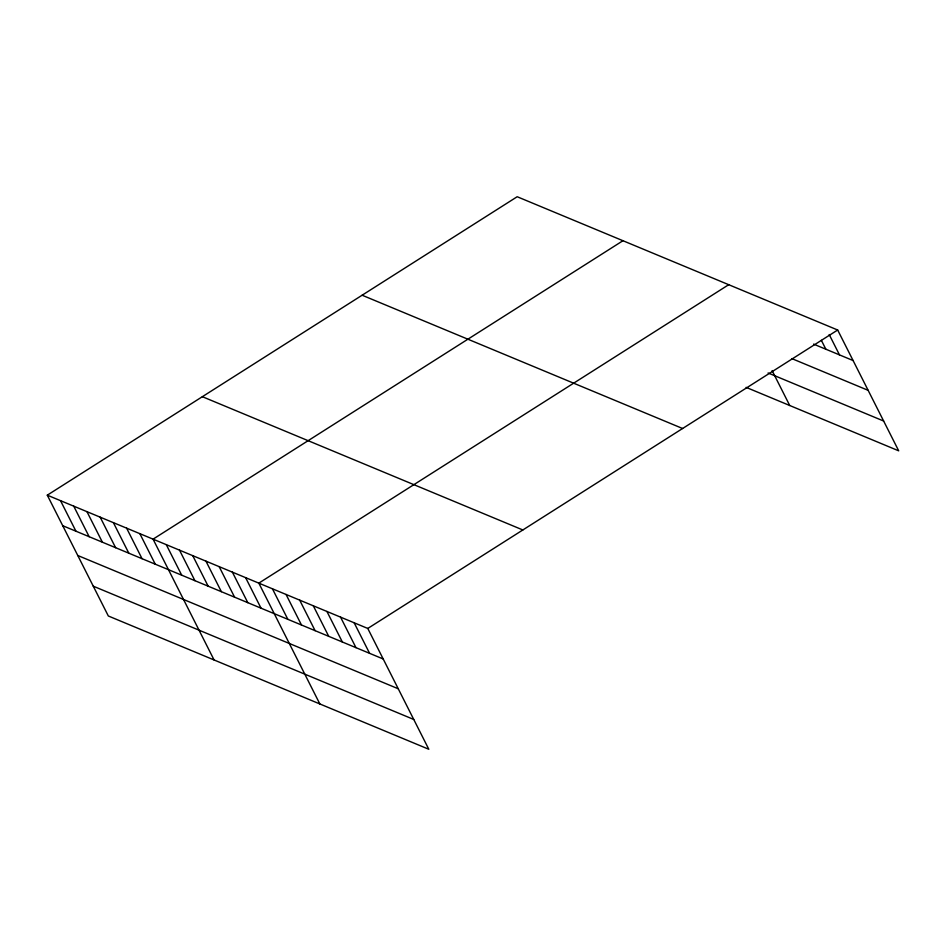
<?xml version="1.0" encoding="UTF-8"?>
<svg xmlns="http://www.w3.org/2000/svg" width="946" height="946" viewBox="0 0 946 946"><rect width="100%" height="100%" fill="white"/><g stroke="black" fill="none" stroke-linecap="round" stroke-linejoin="round"><path stroke-width="1.42" d="M47.3 495.172L367.781 628.451L428.81 749.267L108.329 615.988L47.3 495.172L517.19 196.733L837.671 330.012L898.7 450.828L746.11 387.363M622.953 240.722L153.063 539.161L214.08 659.965M728.716 284.699L258.826 583.138L319.843 703.954M367.781 628.451L837.671 330.012M813.595 344.119L853.091 360.544M791.873 358.617L868.144 390.343M768.081 372.972L883.647 421.029M362.129 295.223L682.61 428.503M202.361 396.693L522.854 529.973M62.72 525.704L383.201 658.984M77.773 555.491L398.254 688.771M93.276 586.189L413.757 719.468M829.193 334.529L839.48 354.88M821.353 340.312L825.858 349.216M772.102 370.607L789.733 405.515M354.159 622.787L369.59 653.319M340.548 617.123L355.968 647.655M326.926 611.459L342.346 641.991M313.303 605.795L328.723 636.327M299.681 600.131L315.101 630.663M286.059 594.466L301.478 624.999M272.436 588.802L287.856 619.334M245.605 577.639L261.025 608.172M232.385 572.141L247.805 602.673M219.165 566.642L234.584 597.174M205.944 561.144L221.364 591.676M192.724 555.645L208.144 586.177M179.504 550.146L194.923 580.678M166.283 544.66L181.703 575.18M139.842 533.662L155.262 564.183M126.622 528.164L142.042 558.684M113.402 522.665L128.822 553.197M100.181 517.166L115.601 547.699M86.961 511.668L102.381 542.2M73.741 506.169L89.161 536.701M60.52 500.671L75.94 531.203"/></g></svg>
